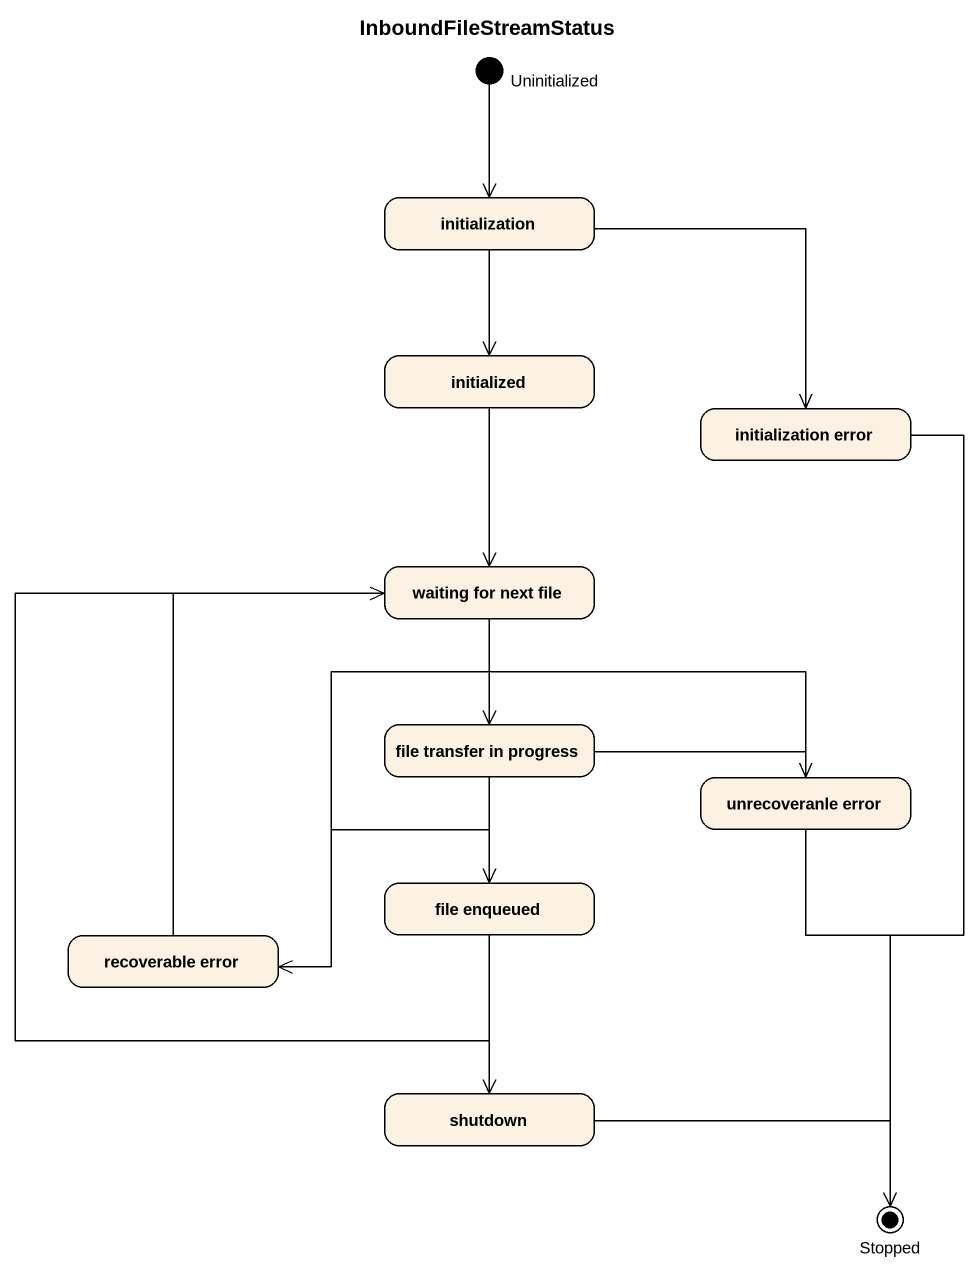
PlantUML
@startuml
title InboundFileStreamStatus
hide empty description
state Uninitialized <<start>>
state initialization
state initialized
state "initialization error" as initialization_error
state "waiting for next file" as waiting_for_next_file
state "file transfer in progress" as file_transfer_in_progress
state "unrecoveranle error" as unrecoveranle_error
state "file enqueued" as file_enqueued
state "recoverable error" as recoverable_error
state shutdown
state Stopped <<end>>
Uninitialized --> initialization
initialization --> initialized
initialization --> initialization_error
initialized --> waiting_for_next_file
initialization_error --> Stopped
waiting_for_next_file --> file_transfer_in_progress
waiting_for_next_file --> unrecoveranle_error
waiting_for_next_file --> recoverable_error
file_transfer_in_progress -right-> unrecoveranle_error
file_transfer_in_progress --> file_enqueued
file_transfer_in_progress --> recoverable_error
unrecoveranle_error --> Stopped
file_enqueued -up-> waiting_for_next_file
file_enqueued --> shutdown
recoverable_error -up-> waiting_for_next_file
shutdown -right-> Stopped
@enduml
